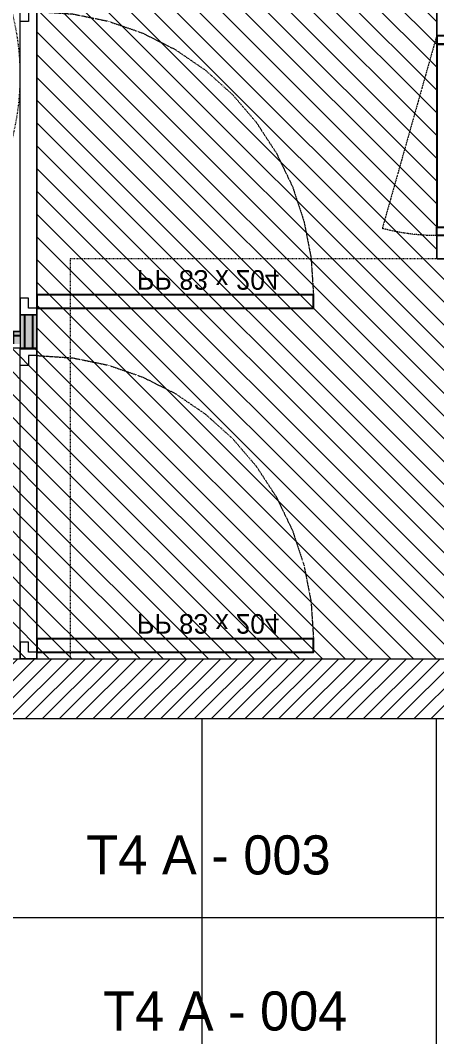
# Model space of a CAD drawing. Header units: centimetres. Extents: x 1724 to 19617, y -6503 to 8072.
# Drawn here: x 5646.9 to 5771.9, y -3759.7 to -3454.6 of the extents above; entities that cross this region are included whole.
import ezdxf

# ---------------------------------------------------------------- set-up
doc = ezdxf.new("R2010")
doc.units = ezdxf.units.CM
for name, pattern in [('Style de ligne -13', [0.147638, 0.098425, -0.049213]), ('Style de ligne -18', [0.164042, 0.054681, -0.109361]), ('Style de ligne -5', [0.20828, 0.069425, -0.138855]), ('VW-01', [0.41656, 0.20828, -0.20828])]:
    doc.linetypes.add(name, pattern=pattern)
for name, color, linetype, lineweight in [('B amÈnagement intÈrieur', 7, 'Continuous', 5), ('B GÈnÈral', 7, 'Continuous', 5), ('C ANNOTATIONS-prestations-1', 7, 'Continuous', 5), ('F REMPLISSAGE-vert clair-1', 7, 'Continuous', 5), ('F REMPLISSAGE-vert foncÈ', 7, 'Continuous', 5), ('F REMPLISSAGE-vert hachurÈ', 7, 'Continuous', 5)]:
    doc.layers.add(name, color=color, linetype=linetype, lineweight=lineweight)
for name, color, linetype in [('B aménagement intérieur', 252, 'Continuous'), ('B Général', 252, 'Continuous'), ('C ANNOTATIONS-PMR', 252, 'Style de ligne -5'), ('C ANNOTATIONS-prestations', 252, 'Continuous'), ('C ANNOTATIONS-texte', 252, 'Continuous'), ('D SURFACES-shab', 252, 'Continuous'), ('F REMPLISSAGE-vert clair', 252, 'Continuous'), ('F REMPLISSAGE-vert foncé', 252, 'Continuous'), ('F REMPLISSAGE-vert hachuré', 252, 'Continuous')]:
    doc.layers.add(name, color=color, linetype=linetype)
doc.styles.add('Eurostile', font='Eurosti.TTF')
doc.styles.add('Eurostile (bold)', font='Eurostib.TTF')
doc.styles.add('Eurostile (italic)', font='Eurostib.TTF')
pattern_1 = [(45, (0, 0.2205), (-3.527778, 3.30729), [])]
pattern_2 = [(-90, (-1e-09, 1.6667), (-5, -4e-09), [])]

# ---------------------------------------------------------------- blocks, each defined once
blk = doc.blocks.new('Rond 150_PMR')
at = {"layer": 'B Général', "color": 154, "linetype": 'VW-01', "lineweight": 5, "true_color": 0x0053a6}
blk.add_circle((0, 0), 75, dxfattribs=at)
at = {"layer": 'B Général', "color": 154, "true_color": 0x0053a6, "insert": (-61.5, 0), "char_height": 7.049, "attachment_point": 5, "rotation": 90, "line_spacing_factor": 0.895453, "style": 'Eurostile (italic)'}
blk.add_mtext('Ø 150 PMR', dxfattribs=at)
blk = doc.blocks.new('PP 80')
at = {"layer": 'B Général', "flags": 128}
blk.add_lwpolyline([(-43, 2.5), (-43, 85.5), (-39, 85.5), (-39, 2.5)], close=True, dxfattribs=at)
at = {"layer": 'B Général', "linetype": 'Style de ligne -18', "lineweight": 5, "flags": 128}
blk.add_lwpolyline([(46, 2.5), (45.27, 13.33), (43.1, 23.98), (39.53, 34.26), (34.61, 44), (28.44, 53.03), (21.1, 61.19), (12.74, 68.35), (3.5, 74.38), (-6.47, 79.18), (-17, 82.67), (-27.91, 84.79), (-39, 85.5)], dxfattribs=at)
at = {"layer": 'B Général', "color": 7, "linetype": 'Continuous', "lineweight": 5, "flags": 128}
for points in [[(-45, 2.5), (-43, 2.5), (-43, 0), (-40, 0), (-40, -2.5), (-45, -2.5)], [(48, 2.5), (46, 2.5), (46, 0), (43, 0), (43, -2.5), (48, -2.5), (48, -2.5), (48, -2.5), (48, 1.79), (48, 1.79)]]:
    blk.add_lwpolyline(points, close=True, dxfattribs=at)
at = {"layer": 'C ANNOTATIONS-prestations', "insert": (-37.49, 32.5), "char_height": 5.8739, "attachment_point": 1, "rotation": 90, "line_spacing_factor": 0.895453, "style": 'Eurostile'}
blk.add_mtext('PP 83 x 204', dxfattribs=at)
blk = doc.blocks.new('Groupe-40-1')
at = {"layer": 'B Général', "flags": 128}
for points in [[(-31.46, -5.77), (-31.46, -0.77), (-28.96, -0.77), (-28.96, -3.27), (-26.46, -3.27), (-26.46, -5.77)], [(26.04, -0.77), (26.04, -3.27), (-28.96, -3.27), (-28.96, -0.77)], [(28.54, -5.77), (28.54, -0.77), (26.04, -0.77), (26.04, -3.27), (23.54, -3.27), (23.54, -5.77)]]:
    blk.add_lwpolyline(points, close=True, dxfattribs=at)
blk = doc.blocks.new('TE')
at = {"layer": 'B Général', "color": 7, "linetype": 'Style de ligne -5', "lineweight": 5}
blk.add_line((-31.46, -0.77), (26.39, 15.56), dxfattribs=at)
at = {"layer": 'B Général', "flags": 128}
blk.add_lwpolyline([(28.54, -5.77), (28.54, -25.77), (-31.46, -25.77), (-31.46, -5.77)], close=True, dxfattribs=at)
at = {"layer": 'B Général', "color": 7, "flags": 128}
blk.add_lwpolyline([(15.79, -14.77), (15.79, -25.77), (-16.46, -25.77), (-16.46, -14.77)], close=True, dxfattribs=at)
at = {"layer": 'B Général', "color": 7, "linetype": 'Style de ligne -5', "lineweight": 5}
blk.add_arc((-34.54, -0.77), 63.08, 359.9968, 14.9984, dxfattribs=at)
at = {"layer": 'B Général', "color": 7}
blk.add_blockref('Groupe-40-1', (0, 0), dxfattribs=at)
at = {"layer": 'B Général', "insert": (-0.34, -16.08), "char_height": 7.049, "width": 32.25, "attachment_point": 2, "line_spacing_factor": 0.895453, "style": 'Eurostile'}
blk.add_mtext('TE ', dxfattribs=at)
at = {"layer": 'C ANNOTATIONS-prestations', "insert": (-0.34, -14.77), "char_height": 4.699, "width": 32.25, "attachment_point": 8, "line_spacing_factor": 0.895453, "style": 'Eurostile'}
blk.add_mtext('60x20', dxfattribs=at)
blk = doc.blocks.new('T4 A22_A23 (2D)')
at = {"layer": 'B amÈnagement intÈrieur', "linetype": 'Continuous', "lineweight": 5, "true_color": 0xaaaaaa}
h = blk.add_hatch(dxfattribs=at)
h.set_pattern_fill('F_P__SOFFITE', color=253, style=0, pattern_type=2)
h.set_pattern_definition(pattern_1)
h.paths.add_polyline_path([(-456.72, 192.58), (-599.1, 192.58), (-599.1, 285.77), (-456.72, 285.77)])
h = blk.add_hatch(dxfattribs=at)
h.set_pattern_fill('F_P__SOFFITE', color=253, style=0, pattern_type=2)
h.set_pattern_definition(pattern_1)
h.paths.add_polyline_path([(15.54, 212.1), (15.54, 285.92), (-456.72, 285.92), (-456.72, -24.23), (-336.72, -24.23), (-336.72, -24.23), (-336.72, 165.77), (-301.73, 165.77), (-301.73, 96.77), (-216.72, 96.77), (-216.72, 192.77), (-60.1, 192.77), (-60.21, 114.77), (15.54, 114.77), (15.65, 212.1)])
at = {"layer": 'F REMPLISSAGE-vert hachurÈ', "linetype": 'Continuous', "lineweight": 0, "true_color": 0x99aa00}
for points in [[(-461.72, 188.88), (-461.72, 191.28), (-599.1, 191.28), (-599.1, 188.88)], [(-461.72, 187.58), (-461.72, 188.88), (-599.1, 188.88), (-599.1, 187.58)]]:
    blk.add_hatch(color=54, dxfattribs=at).paths.add_polyline_path(points)
at = {"layer": 'F REMPLISSAGE-vert hachurÈ', "linetype": 'Continuous', "lineweight": 5, "true_color": 0x004400}
h = blk.add_hatch(dxfattribs=at)
h.set_pattern_fill('90-0_5 HYDROFUGE_0_5', color=98, angle=-180, style=0, pattern_type=2)
h.set_pattern_definition(pattern_2)
h.paths.add_polyline_path([(-461.72, 188.88), (-461.72, 191.28), (-599.1, 191.28), (-599.1, 188.88)])
h = blk.add_hatch(dxfattribs=at)
h.set_pattern_fill('90-0_5 HYDROFUGE_0_5', color=98, angle=-180, style=0, pattern_type=2)
h.set_pattern_definition(pattern_2)
h.paths.add_polyline_path([(-461.72, 187.58), (-461.72, 188.88), (-599.1, 188.88), (-599.1, 187.58)])
at = {"layer": 'B aménagement intérieur', "color": 7, "linetype": 'Style de ligne -13', "lineweight": 5, "flags": 128}
blk.add_lwpolyline([(-456.72, 192.58), (-599.1, 192.58), (-599.1, 285.77), (-456.72, 285.77)], dxfattribs=at)
blk.add_lwpolyline([(15.54, 212.1), (15.54, 285.92), (-456.72, 285.92), (-456.72, -24.23), (-336.72, -24.23), (-336.72, -24.23), (-336.72, 165.77), (-301.73, 165.77), (-301.73, 96.77), (-216.72, 96.77), (-216.72, 192.77), (-60.1, 192.77), (-60.21, 114.77), (15.54, 114.77), (15.65, 212.1)], close=True, dxfattribs=at)
at = {"layer": 'B GÈnÈral', "color": 9, "linetype": 'Continuous', "true_color": 0xc0dcc0}
for points in [[(-456.72, 285.77), (-461.72, 285.77), (-456.72, 285.77), (-461.72, 285.77)], [(-456.72, 182.52), (-461.72, 182.52), (-456.72, 192.77), (-461.72, 192.77)]]:
    blk.add_solid(points, dxfattribs=at)
at = {"layer": 'B Général', "color": 98, "linetype": 'Continuous', "lineweight": 13, "true_color": 0x004400}
for p, q in [((-456.72, 285.77), (-461.72, 285.77)), ((-461.72, 285.77), (-461.72, 285.77)), ((-456.72, 285.77), (-461.72, 285.77)), ((-456.72, 285.77), (-456.72, 285.77)), ((-456.72, 192.77), (-461.72, 192.77)), ((-461.72, 182.52), (-461.72, 192.77)), ((-456.72, 182.52), (-456.72, 192.77)), ((-461.72, 187.58), (-599.1, 187.58)), ((-456.72, 182.52), (-461.72, 182.52))]:
    blk.add_line(p, q, dxfattribs=at)
at = {"layer": 'B Général', "color": 154, "linetype": 'VW-01', "lineweight": 5, "true_color": 0x0053a6, "flags": 128}
blk.add_lwpolyline([(-446.73, 165.77), (-446.73, 285.77), (-226.73, 285.77), (-226.73, 165.77)], close=True, dxfattribs=at)
at = {"layer": 'D SURFACES-shab', "lineweight": 18, "flags": 128}
for points in [[(-461.72, 192.58), (-598.25, 192.67), (-598.25, 285.85), (-461.72, 285.77)], [(-216.72, 96.77), (-301.73, 96.77), (-301.73, 165.77), (-336.72, 165.77), (-336.72, -24.23), (-456.72, -24.23), (-456.72, 285.77), (15.43, 285.77), (15.43, 254), (15.54, 254), (15.54, 114.77), (-60.21, 114.77), (-60.21, 192.77), (-216.72, 192.77)], [(-687.1, 187.58), (-461.72, 187.58), (-461.72, -24.23), (-687.1, -24.23)]]:
    blk.add_lwpolyline(points, close=True, dxfattribs=at)
at = {"layer": 'F REMPLISSAGE-vert clair'}
for p, q in [((-460.42, 285.77), (-460.42, 285.77)), ((-458.02, 285.77), (-458.02, 285.77)), ((-460.42, 182.52), (-460.42, 192.77)), ((-458.02, 182.52), (-458.02, 192.77))]:
    blk.add_line(p, q, dxfattribs=at)
at = {"layer": 'F REMPLISSAGE-vert clair-1', "color": 9, "linetype": 'Continuous', "true_color": 0xc0dcc0}
for points in [[(-460.42, 285.77), (-458.02, 285.77), (-460.42, 285.77), (-458.02, 285.77)], [(-460.42, 182.52), (-458.02, 182.52), (-460.42, 192.77), (-458.02, 192.77)]]:
    blk.add_solid(points, dxfattribs=at)
at = {"layer": 'F REMPLISSAGE-vert foncÈ', "color": 54, "linetype": 'Continuous', "true_color": 0x99aa00}
for points in [[(-461.72, 285.77), (-460.42, 285.77), (-461.72, 285.77), (-460.42, 285.77)], [(-458.02, 285.77), (-456.72, 285.77), (-458.02, 285.77), (-456.72, 285.77)], [(-461.72, 182.52), (-460.42, 182.52), (-461.72, 192.77), (-460.42, 192.77)], [(-458.02, 182.52), (-456.72, 182.52), (-458.02, 192.77), (-456.72, 192.77)]]:
    blk.add_solid(points, dxfattribs=at)
at = {"layer": 'F REMPLISSAGE-vert foncé', "color": 98, "linetype": 'Continuous', "lineweight": 13, "true_color": 0x004400}
for p, q in [((-461.72, 285.77), (-461.72, 285.77)), ((-456.72, 285.77), (-456.72, 285.77)), ((-461.72, 182.52), (-461.72, 192.77)), ((-456.72, 182.52), (-456.72, 192.77))]:
    blk.add_line(p, q, dxfattribs=at)
at = {"layer": 'F REMPLISSAGE-vert foncé'}
for p, q in [((-460.42, 285.77), (-460.42, 285.77)), ((-458.02, 285.77), (-458.02, 285.77)), ((-460.42, 182.52), (-460.42, 192.77)), ((-458.02, 182.52), (-458.02, 192.77))]:
    blk.add_line(p, q, dxfattribs=at)
at = {"layer": 'F REMPLISSAGE-vert hachuré'}
blk.add_line((-461.72, 188.88), (-599.1, 188.88), dxfattribs=at)
at = {"layer": 'F REMPLISSAGE-vert hachuré', "color": 98, "linetype": 'Continuous', "lineweight": 13, "true_color": 0x004400}
blk.add_line((-461.72, 187.58), (-599.1, 187.58), dxfattribs=at)
at = {"layer": 'B Général', "color": 7}
for name, p, rotation in [('PP 80', (-459.22, 240.77), 270), ('PP 80', (-459.22, 137.52), 270), ('TE', (-337.49, 130.23), 90)]:
    blk.add_blockref(name, p, dxfattribs=dict(at, rotation=rotation))
at = {"layer": 'C ANNOTATIONS-PMR', "color": 7, "rotation": 90}
blk.add_blockref('Rond 150_PMR', (-536.72, 110.77), dxfattribs=at)
blk = doc.blocks.new('Groupe-54-1')
at = {"layer": 'C ANNOTATIONS-texte', "color": 7, "char_height": 11.7478, "attachment_point": 2, "line_spacing_factor": 0.895453, "style": 'Eurostile (bold)'}
for s, insert, width in [('T4{\\fEurostile|b0|i0|c0|p0; }A {\\fEurostile|b0|i0|c0|p0;-} {\\fEurostile|b0|i0|c0|p0;003}', (6507.75, 4247.35), 163.5), ('T4{\\fEurostile|b0|i0|c0|p0; }A{\\fEurostile|b0|i0|c0|p0; - 004 }', (6512.77, 4200.51), 167.5)]:
    blk.add_mtext(s, dxfattribs=dict(at, insert=insert, width=width))

msp = doc.modelspace()

# ---------------------------------------------------------------- hatches: boundary and pattern name
at = {"layer": 'B GÈnÈral', "linetype": 'Continuous', "lineweight": 5}
h = msp.add_hatch(dxfattribs=at)
h.set_pattern_fill('50_BETON', style=0, pattern_type=2)
h.set_pattern_definition([(45, (-804.3564, -7946.63), (2.4253472, -2.6458333), [])])
h.paths.add_polyline_path([(4860.269, -3646.241), (4860.269, -3664.241), (5785.297, -3664.241), (5785.297, -3646.241)])
at = {"layer": 'C ANNOTATIONS-prestations-1', "linetype": 'Continuous', "lineweight": 9, "true_color": 0x989898}
h = msp.add_hatch(dxfattribs=at)
h.set_pattern_fill('DALETTES TERRASSE 50X50', color=252, scale=1.406016, style=0, pattern_type=2)
h.set_pattern_definition([(0, (3873.644, -3794.24), (4e-15, -70.3008), []), (270, (3873.644, -3794.24), (70.3008, 0), [])])
h.paths.add_polyline_path([(4370.662, -5334.341), (4370.674, -4429.241), (4380.696, -4429.241), (4380.685, -3794.241), (6808.128, -3794.241), (6808.128, -3664.241), (4345.685, -3664.241), (4345.685, -3258.741), (4215.608, -3258.652), (4215.608, -3616.241), (4030.608, -3616.241), (4030.608, -3728.742), (4071.482, -3786.765), (4107.284, -3846.631), (4138.015, -3908.34), (4163.675, -3971.891), (4184.264, -4037.284), (4199.783, -4104.52), (4210.23, -4173.598), (4215.606, -4244.518), (4215.606, -4518.291), (4181.754, -4608.814), (4140.144, -4703.241), (3538.717, -4703.241), (3538.717, -4751.147), (3468.086, -4751.147), (3468.086, -4703.241), (3026.594, -4703.241), (3026.593, -5336.113), (3872.608, -5334.997), (3872.608, -5283.227), (3938.608, -5283.227), (3938.608, -5334.91)])

# ---------------------------------------------------------------- linework, layer by layer
at = {"layer": 'B Général', "color": 7, "linetype": 'Continuous', "lineweight": 18}
for p, q in [((4860.269, -3646.241), (5785.297, -3646.241)), ((4860.269, -3664.241), (5785.297, -3664.241))]:
    msp.add_line(p, q, dxfattribs=at)
at = {"layer": 'B Général', "color": 7, "linetype": 'Continuous', "lineweight": 5}
for p, q in [((4860.269, -3646.241), (5785.297, -3646.241)), ((4860.269, -3664.241), (5785.297, -3664.241))]:
    msp.add_line(p, q, dxfattribs=at)

# ---------------------------------------------------------------- block references
at = {"layer": 'B aménagement intérieur', "color": 7, "xscale": -1, "rotation": 180}
msp.add_blockref('T4 A22_A23 (2D)', (6108.631, -3360.471), dxfattribs=at)
at = {"layer": 'B Général', "color": 7}
msp.add_blockref('Groupe-54-1', (-804.356, -7946.63), dxfattribs=at)

doc.saveas('drawing.dxf')
